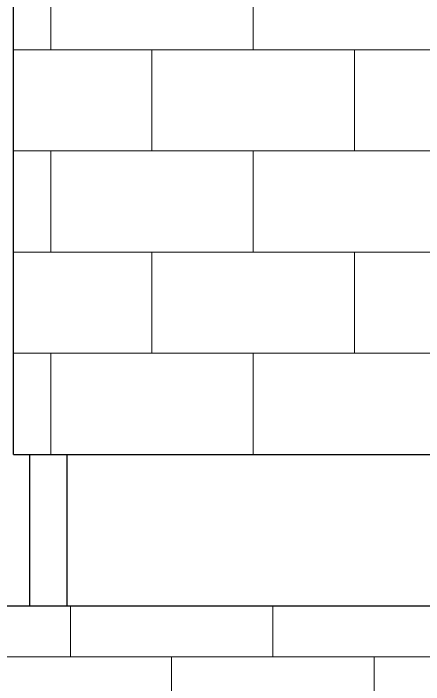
# Model space of a CAD drawing. Header units: millimetres. Extents: x -9575 to 27274, y -4387 to 11354.
# Drawn here: x -5000 to -4177, y 2586 to 3934 of the extents above; entities that cross this region are included whole.
import ezdxf

# ---------------------------------------------------------------- set-up
doc = ezdxf.new("R2010")
doc.units = ezdxf.units.MM
pattern_1 = [(0, (8079.4, 3048), (0, 203.2), []), (90, (8079.4, 3048), (-203.2, 203.2), [203.2, -203.2])]

msp = doc.modelspace()

# ---------------------------------------------------------------- hatches: boundary and pattern name
at = {"lineweight": 9}
h = msp.add_hatch(dxfattribs=at)
h.set_pattern_fill('FP_2', color=256, style=0, pattern_type=2)
h.set_pattern_definition(pattern_1)
h.paths.add_polyline_path([(-4754.8, 3048), (-4546, 3048), (-4546, 3962.4), (-5000, 3962.4), (-5000, 3048), (-4758.1, 3048)])
h = msp.add_hatch(dxfattribs=at)
h.set_pattern_fill('FP_2', color=256, style=0, pattern_type=2)
h.set_pattern_definition(pattern_1)
h.paths.add_polyline_path([(-1760.2, 3048), (8306.4, 3048), (8306.4, 3962.4), (-4546, 3962.4), (-4546, 3048), (-1763.5, 3048)])
h = msp.add_hatch(dxfattribs=at)
h.set_pattern_fill('FP_1', color=256, style=0, pattern_type=2)
h.set_pattern_definition([(0, (10354.17, 0), (0, 203.2), []), (90, (10354.17, 0), (-203.2, 203.2), [203.2, -203.2])])
h.paths.add_polyline_path([(-6363.9, 0), (10501.8, 0), (10501.8, 2743.2), (-8691.1, 2743.2), (-8691.1, 0), (-6367.2, 0)])
h.paths.add_polyline_path([(-3101.7, 467.9), (-3252.5, 467.9), (-3252.5, 515.4), (-3265.2, 515.4), (-3265.2, 547.2), (-3252.5, 547.2), (-3252.5, 1950.5), (-2096.8, 1950.5), (-2096.8, 547.2), (-2084.1, 547.2), (-2084.1, 515.4), (-2096.8, 515.4), (-2096.8, 467.9), (-2738.3, 467.9)])
h.paths.add_polyline_path([(6235.4, 581.7), (5240.2, 581.7), (5240.2, 629.2), (5227.5, 629.2), (5227.5, 661), (5240.2, 661), (5240.2, 2064.3), (6395.9, 2064.3), (6395.9, 661), (6408.6, 661), (6408.6, 629.2), (6395.9, 629.2), (6395.9, 581.7), (6338.8, 581.7)])
h.paths.add_polyline_path([(2513.2, 914.4), (2106.8, 914.4), (2106.8, 1524), (2513.2, 1524), (2513.2, 939.4)])

# ---------------------------------------------------------------- linework, layer by layer
for p, q in [((-5000, 3048), (-5000, 3962.4)), ((-5000, 3048), (8306.4, 3048)), ((-4967, 2743.2), (-4967, 3048)), ((-4892.4, 2743.2), (-4892.4, 3048)), ((10501.8, 2743.2), (-8691.1, 2743.2))]:
    msp.add_line(p, q)

doc.saveas('drawing.dxf')
